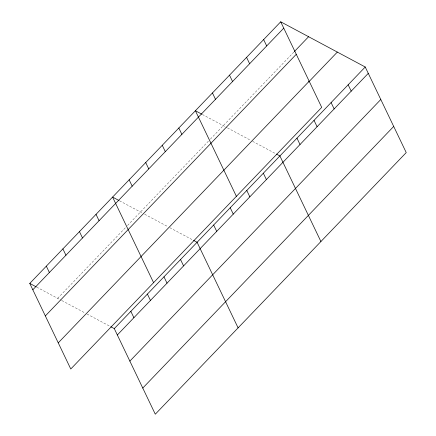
<?xml version="1.0" encoding="UTF-8"?>
<svg xmlns="http://www.w3.org/2000/svg" width="436" height="436" viewBox="0 0 436 436"><rect width="100%" height="100%" fill="white"/><g stroke="black" fill="none" stroke-linecap="round" stroke-linejoin="round"><path stroke-width="0.33" stroke-dasharray="2.18 1.64" d="M57.661 298.333L125.748 227.347M127.59 225.428L208.555 141.013M210.397 139.095L293.842 52.102M202.364 114.477L226.873 127.585M227.472 127.906L250.82 140.392M252.597 141.346L275.841 153.772M119.551 200.811L142.267 212.959M144.659 214.24L168.007 226.725M169.789 227.679L193.028 240.105M36.744 287.144L61.253 300.251M61.852 300.573L85.2 313.059M86.977 314.013L110.221 326.439"/><path stroke-width="0.65" d="M280.708 21.8L321.714 107.387L70.774 369.003L29.768 283.416L280.708 21.8L365.226 66.997L406.232 152.584L155.292 414.2L114.287 328.613L110.799 326.749M32.814 289.777L283.754 28.16M294.3 51.622L308.601 36.717M45.344 315.92L296.278 54.304M58.25 342.854L309.184 81.238M308.743 81.892L337.333 52.086M114.287 328.613L365.226 66.997M117.333 334.973L368.273 73.357M129.863 361.117L380.797 99.501M142.768 388.056L393.703 126.44M201.781 114.167L195.388 110.749L236.394 196.336M276.419 154.082L279.907 155.946L320.912 241.533M118.974 200.5L112.581 197.083L153.586 282.67M193.611 240.416L197.094 242.28L238.1 327.867M29.768 283.416L36.161 286.834M348.162 84.791L351.209 91.146M331.098 102.58L334.145 108.935M314.034 120.369L317.081 126.729M263.644 39.589L266.69 45.949M296.971 138.157L300.017 144.518M246.58 57.378L249.626 63.738M229.516 75.172L232.562 81.527M263.344 173.217L266.391 179.572M212.452 92.961L215.498 99.315M246.781 190.483L249.828 196.838M230.219 207.749L233.265 214.109M178.825 128.015L181.872 134.375M213.656 225.014L216.703 231.374M162.263 145.281L165.309 151.641M145.706 162.552L148.747 168.906M180.537 259.551L183.583 265.906M129.143 179.817L132.19 186.172M163.974 276.816L167.021 283.171M147.412 294.082L150.458 300.442M96.018 214.349L99.065 220.709M130.849 311.348L133.896 317.708M79.456 231.614L82.502 237.974M62.893 248.885L65.94 255.24M46.33 266.151L49.377 272.505"/></g></svg>
